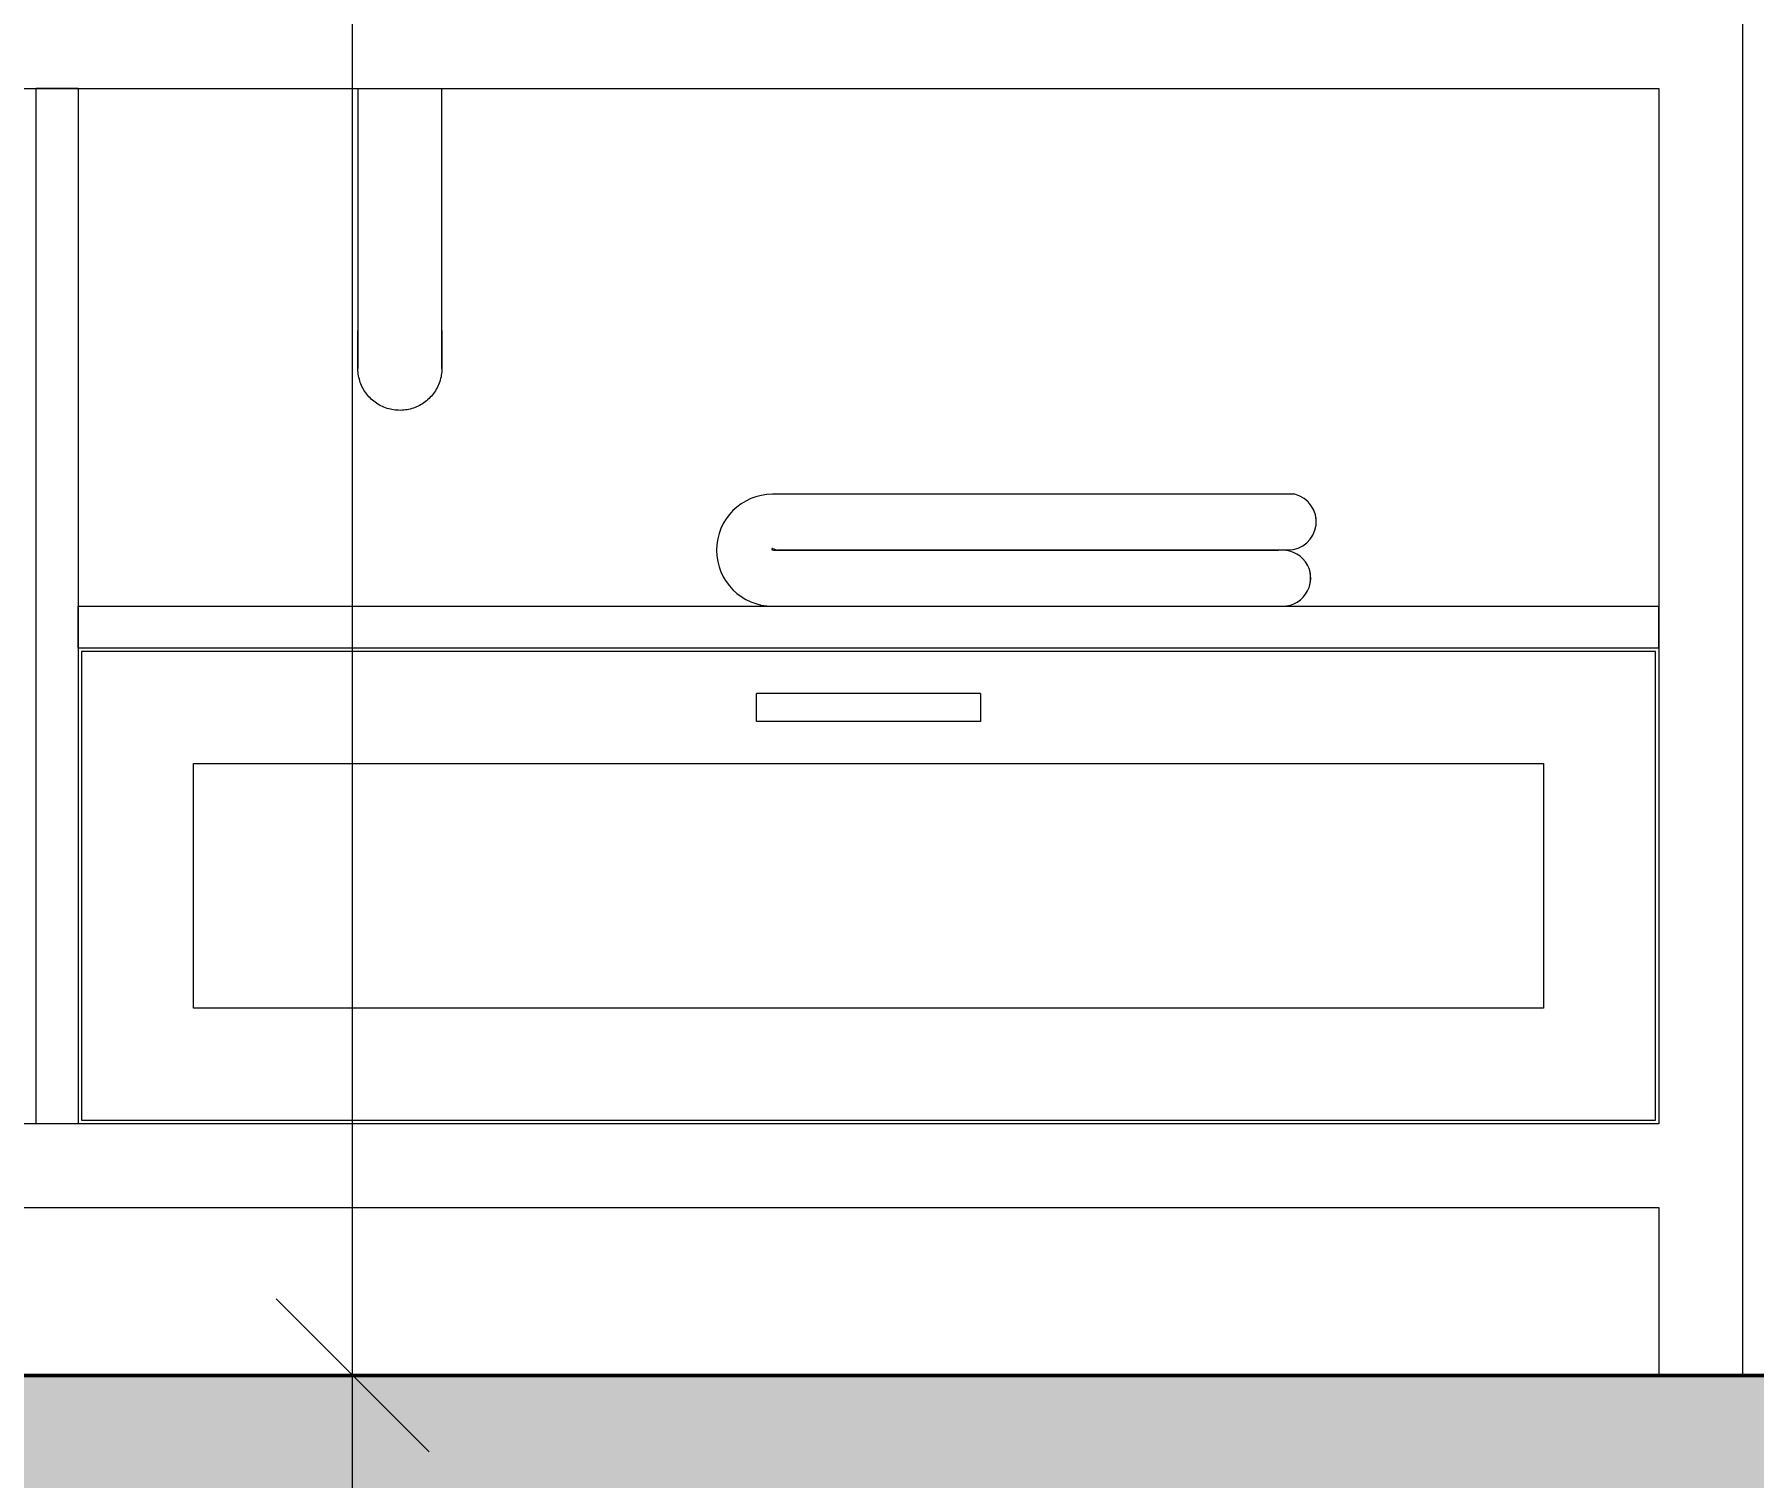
# Model space of a CAD drawing. Header units: inches. Extents: x 22 to 382261, y 22 to 371281.
# Drawn here: x 77155 to 77935, y 138834 to 139489 of the extents above; entities that cross this region are included whole.
import ezdxf

# ---------------------------------------------------------------- set-up
doc = ezdxf.new("R2010")
doc.units = ezdxf.units.IN
doc.header["$MEASUREMENT"] = 0
doc.linetypes.add('Grid Line 1_2_', pattern=[22.225, 12.7, -3.175, 3.175, -3.175])
for name, color, linetype, lineweight in [('A-ANNO-DIMS', 211, 'Continuous', 9), ('A-DETL-THIN', 151, 'Continuous', 9), ('A-FLOR-LEVL', 51, 'Continuous', 9), ('Q-CASE', 31, 'Continuous', 9)]:
    doc.layers.add(name, color=color, linetype=linetype, lineweight=lineweight)
doc.styles.add('Arial_B_2', font='arialbd.ttf', dxfattribs={"height": 270.833333})
doc.dimstyles.new('2_2', dxfattribs={"dimscale": 304.8, "dimtxt": 267.818092, "dimasz": 0.227865, "dimexe": 1.377953, "dimexo": 0.0625, "dimgap": 0.287073, "dimtad": 1, "dimdec": 0, "dimzin": 0, "dimdsep": 46, "dimtxsty": 'Arial_B_2', "dimblk1": 'OBLIQUE', "dimblk2": 'OBLIQUE', "dimsah": 1, "dimcen": 0.09, "dimdle": 0.574147, "dimazin": 0, "dimtfac": 1, "dimtdec": 4, "dimtix": 1, "dimtmove": 0, "dimatfit": 3, "dimfxl": 0.574147, "dimfxlon": 1, "dimtvp": 1, "dimtolj": 1, "dimtzin": 0, "dimlwd": 18, "dimlwe": 18, "dimarcsym": 2})

# ---------------------------------------------------------------- blocks, each defined once
blk = doc.blocks.new('Modern_Vanity_9451 - Modern Vanity-784097-Section B-B')
at = {"layer": 'Q-CASE'}
for p, q in [((-10818.89, 300), (-10818.89, 1163.6)), ((-11999.99, 884.2), (-10856.99, 884.2)), ((-11593.59, 414.3), (-11593.59, 884.2)), ((-11574.54, 884.2), (-11593.59, 884.2)), ((-11574.54, 884.2), (-11574.54, 414.3)), ((-11447.54, 884.2), (-11447.54, 808)), ((-11409.44, 808), (-11409.44, 884.2)), ((-10856.99, 884.2), (-10856.99, 414.3)), ((-11022.28, 700.05), (-11259.35, 700.05)), ((-11258.81, 674.5), (-11259.62, 674.75)), ((-11029.71, 674.5), (-11258.81, 674.5)), ((-11257.02, 674.75), (-11025.39, 674.75)), ((-11574.54, 649.25), (-10856.99, 649.25)), ((-11574.54, 630.2), (-11574.54, 649.25)), ((-10856.99, 630.2), (-10856.99, 649.25)), ((-10856.99, 630.2), (-11574.54, 630.2)), ((-11572.95, 628.61), (-11572.95, 415.89)), ((-10858.58, 628.61), (-11572.95, 628.61)), ((-10858.58, 415.89), (-10858.58, 628.61)), ((-11266.57, 596.86), (-11266.57, 609.56)), ((-11164.97, 609.56), (-11266.57, 609.56)), ((-11164.97, 609.56), (-11164.97, 596.86)), ((-11164.97, 596.86), (-11266.57, 596.86)), ((-11522.15, 577.81), (-10909.38, 577.81)), ((-11522.15, 466.69), (-11522.15, 577.81)), ((-10909.38, 577.81), (-10909.38, 466.69)), ((-10909.38, 466.69), (-11522.15, 466.69)), ((-10856.99, 414.3), (-11999.99, 414.3)), ((-11574.54, 414.3), (-11593.59, 414.3)), ((-11572.95, 415.89), (-10858.58, 415.89)), ((-11999.99, 376.2), (-10856.99, 376.2)), ((-10856.99, 376.2), (-10856.99, 300))]:
    blk.add_line(p, q, dxfattribs=at)
at = {"layer": 'Q-CASE', "flags": 128}
for points in [[(-11447.54, 808), (-11447.54, 805.97), (-11447.54, 803.94), (-11447.54, 801.92), (-11447.54, 799.91), (-11447.54, 797.91), (-11447.54, 795.92), (-11447.54, 793.96), (-11447.54, 792.02), (-11447.54, 790.1), (-11447.54, 788.22), (-11447.54, 786.36), (-11447.54, 784.54), (-11447.54, 782.76), (-11447.54, 781.02), (-11447.54, 779.32), (-11447.54, 777.66), (-11447.54, 776.06), (-11447.54, 774.5), (-11447.54, 773), (-11447.54, 771.56), (-11447.54, 770.17), (-11447.54, 768.85), (-11447.54, 767.58), (-11447.54, 766.39), (-11447.54, 765.25), (-11447.54, 764.19), (-11447.54, 763.2), (-11447.54, 762.27), (-11447.54, 761.43), (-11447.54, 760.65), (-11447.54, 759.95), (-11447.54, 759.33), (-11447.54, 758.79), (-11447.54, 758.32), (-11447.54, 757.94), (-11447.54, 757.63), (-11447.54, 757.41), (-11447.54, 757.27), (-11447.54, 757.2), (-11447.54, 757.2)], [(-11447.54, 804.83), (-11447.54, 803.7), (-11447.54, 802.44), (-11447.54, 801.05), (-11447.54, 799.53), (-11447.54, 797.88), (-11447.54, 796.11), (-11447.54, 794.22), (-11447.54, 792.22), (-11447.54, 790.1), (-11447.54, 787.87), (-11447.54, 785.53)], [(-11409.44, 757.2), (-11409.44, 757.24), (-11409.44, 757.36), (-11409.44, 757.57), (-11409.44, 757.85), (-11409.44, 758.21), (-11409.44, 758.66), (-11409.44, 759.18), (-11409.44, 759.78), (-11409.44, 760.46), (-11409.44, 761.21), (-11409.44, 762.04), (-11409.44, 762.94), (-11409.44, 763.91), (-11409.44, 764.96), (-11409.44, 766.07), (-11409.44, 767.25), (-11409.44, 768.5), (-11409.44, 769.81), (-11409.44, 771.18), (-11409.44, 772.61), (-11409.44, 774.09), (-11409.44, 775.63), (-11409.44, 777.22), (-11409.44, 778.87), (-11409.44, 780.55), (-11409.44, 782.28), (-11409.44, 784.06), (-11409.44, 785.87), (-11409.44, 787.71), (-11409.44, 789.59), (-11409.44, 791.5), (-11409.44, 793.43), (-11409.44, 795.39), (-11409.44, 797.37), (-11409.44, 799.37), (-11409.44, 801.37), (-11409.44, 803.39), (-11409.44, 805.42), (-11409.44, 807.45), (-11409.44, 808)], [(-11409.44, 784.82), (-11409.44, 787.18), (-11409.44, 789.44), (-11409.44, 791.6), (-11409.44, 793.64), (-11409.44, 795.56), (-11409.44, 797.36), (-11409.44, 799.05), (-11409.44, 800.6), (-11409.44, 802.04), (-11409.44, 803.34), (-11409.44, 804.51)], [(-11447.54, 757.2), (-11447.54, 757.24), (-11447.54, 757.36), (-11447.54, 757.57), (-11447.54, 757.85), (-11447.54, 758.21), (-11447.54, 758.66), (-11447.54, 759.18), (-11447.54, 759.78), (-11447.54, 760.46), (-11447.54, 761.21), (-11447.54, 762.04), (-11447.54, 762.94), (-11447.54, 763.91), (-11447.54, 764.96), (-11447.54, 766.07), (-11447.54, 767.25), (-11447.54, 768.5), (-11447.54, 769.81), (-11447.54, 771.18), (-11447.54, 772.61), (-11447.54, 774.09), (-11447.54, 774.37)], [(-11409.44, 774.37), (-11409.44, 772.87), (-11409.44, 771.43), (-11409.44, 770.05), (-11409.44, 768.73), (-11409.44, 767.48), (-11409.44, 766.28), (-11409.44, 765.16), (-11409.44, 764.1), (-11409.44, 763.11), (-11409.44, 762.2), (-11409.44, 761.36), (-11409.44, 760.59), (-11409.44, 759.9), (-11409.44, 759.28), (-11409.44, 758.75), (-11409.44, 758.29), (-11409.44, 757.91), (-11409.44, 757.61), (-11409.44, 757.39), (-11409.44, 757.26), (-11409.44, 757.2)], [(-11418.2, 741.17), (-11418.85, 740.77), (-11419.51, 740.4), (-11420.19, 740.05), (-11420.88, 739.73), (-11421.59, 739.44), (-11422.3, 739.18), (-11423.03, 738.95), (-11423.76, 738.75), (-11424.51, 738.57), (-11425.25, 738.43), (-11426.01, 738.31), (-11426.76, 738.23), (-11427.52, 738.17), (-11428.29, 738.15), (-11429.05, 738.16), (-11429.81, 738.2), (-11430.57, 738.26), (-11431.32, 738.36), (-11432.07, 738.49), (-11432.82, 738.65), (-11433.56, 738.84), (-11434.29, 739.05), (-11435.01, 739.3), (-11435.72, 739.57), (-11436.42, 739.88), (-11437.11, 740.21), (-11437.78, 740.57), (-11438.44, 740.95), (-11439.08, 741.36), (-11439.7, 741.8), (-11440.31, 742.26), (-11440.9, 742.74), (-11441.47, 743.25), (-11442.01, 743.78), (-11442.54, 744.33), (-11443.04, 744.9), (-11443.52, 745.5), (-11443.98, 746.11), (-11444.41, 746.73), (-11444.82, 747.38), (-11445.2, 748.04), (-11445.55, 748.72), (-11445.87, 749.4), (-11446.17, 750.11), (-11446.44, 750.82), (-11446.68, 751.54), (-11446.89, 752.27), (-11447.08, 753.01), (-11447.23, 753.76), (-11447.35, 754.51), (-11447.44, 755.27), (-11447.51, 756.03), (-11447.54, 756.79), (-11447.54, 757.2)], [(-11409.44, 757.2), (-11409.46, 756.44), (-11409.5, 755.68), (-11409.58, 754.92), (-11409.69, 754.16), (-11409.82, 753.42), (-11409.99, 752.67), (-11410.18, 751.94), (-11410.41, 751.21), (-11410.66, 750.49), (-11410.95, 749.78), (-11411.26, 749.09), (-11411.59, 748.4), (-11411.96, 747.73), (-11412.35, 747.08), (-11412.77, 746.44), (-11413.21, 745.82), (-11413.68, 745.22), (-11414.17, 744.64), (-11414.68, 744.08), (-11415.22, 743.53), (-11415.78, 743.01), (-11416.35, 742.52), (-11416.95, 742.04), (-11417.57, 741.59), (-11418.2, 741.17)]]:
    blk.add_lwpolyline(points, dxfattribs=at)
at = {"layer": 'Q-CASE'}
for centre, radius, start, end in [((-11259.35, 674.65), 25.4, 90, 270), ((-11025.39, 687.59), 12.84, 270, 76), ((-11025.39, 687.59), 12.84, 353, 19.79955), ((-11259.35, 675.05), 0.397, 90, 228.66236), ((-11254.87, 686.24), 11.69, 247.46067, 259.44288), ((-11254.87, 686.24), 11.69, 253.45177, 259.44288), ((-11027.77, 661.95), 12.7, 270, 98.78479), ((-11027.77, 661.95), 12.7, 342.60953, 11.65335)]:
    blk.add_arc(centre, radius, start, end, dxfattribs=at)
blk = doc.blocks.new('_Oblique')
at = {"color": 0, "linetype": 'ByBlock', "lineweight": -2}
blk.add_line((-0.5, -0.5), (0.5, 0.5), dxfattribs=at)
blk = doc.blocks.new('*D5267')
at = {"layer": 'A-ANNO-DIMS', "color": 0, "lineweight": 18, "transparency": 16777216}
for p, q in [((77299.04, 138705.35), (77299.04, 142955.35)), ((77218.09, 142780.35), (77719.04, 142780.35)), ((77218.09, 138880.35), (77719.04, 138880.35))]:
    blk.add_line(p, q, dxfattribs=at)
at = {"layer": 'Defpoints', "color": 0, "transparency": 16777216}
for p in [(77199.04, 142780.35), (77299.04, 142780.35), (77199.04, 138880.35)]:
    blk.add_point(p, dxfattribs=at)
at = {"layer": 'A-ANNO-DIMS', "color": 0, "lineweight": 18, "transparency": 16777216, "xscale": 69.45312499999999, "yscale": 69.45312499999999, "zscale": 69.45312499999999}
for p, rotation in [((77299.04, 142780.35), 90), ((77299.04, 138880.35), 270)]:
    blk.add_blockref('_Oblique', p, dxfattribs=dict(at, rotation=rotation))
at = {"layer": 'A-ANNO-DIMS', "color": 0, "lineweight": 18, "transparency": 16777216, "insert": (77073.17, 140830.35), "char_height": 270.833, "width": 559.6852, "attachment_point": 5, "rotation": 90, "style": 'Arial_B_2'}
blk.add_mtext('\\A1;3900', dxfattribs=at)

msp = doc.modelspace()

# ---------------------------------------------------------------- hatches: boundary and pattern name
at = {"layer": 'A-ANNO-DIMS'}
h = msp.add_hatch(dxfattribs=at)
h.set_pattern_fill('FP_2', color=256, style=0, pattern_type=2)
h.set_pattern_definition([(50, (85355.86, 143211.44), (182.1847, -15.939), [19.05, -209.55]), (355, (85355.86, 143211.44), (-35.2424, 191.0566), [15.24, -167.64]), (100.451, (85371.04, 143210.1), (146.9425, 175.1167), [16.19, -178.09]), (46.184, (85355.86, 143262.24), (271.079, -42.0433), [28.575, -314.325]), (96.636, (85378.45, 143258.73), (237.4025, 247.427), [24.285, -267.135]), (351.184, (85355.86, 143262.24), (237.4046, 247.425), [22.86, -251.46]), (21, (85381.26, 143249.54), (151.6149, -102.2655), [19.05, -209.55]), (326, (85381.26, 143249.54), (61.8024, 184.1877), [15.24, -167.64]), (71.451, (85393.9, 143241.01), (213.417, 81.9214), [16.19, -178.09]), (37.5, (85355.86, 143211.436), (3.08832, 84.55508), [8.382, -157.226, 8.382, -161.798, -168.275]), (37.5, (85355.86, 143211.436), (3.08832, 84.55508), [-335.788, 8.382, -159.893]), (7.5, (85355.86, 143211.44), (66.8194, 100.18075), [8.382, -88.646, 8.382, -153.416, -64.135]), (7.5, (85355.86, 143211.44), (66.8194, 100.18075), [-258.826, 8.382, -55.753]), (327.5, (85299.22, 143211.436), (135.5905, -5.7289), [8.382, -55.118, 8.382, -189.738, -262.89]), (327.5, (85299.22, 143211.436), (135.5905, -5.7289), [-261.62, 8.382, -254.508]), (317.5, (85273.82, 143211.44), (148.1289, 25.4268), [8.382, -74.168, 8.382, -123.19, -186.69]), (317.5, (85273.82, 143211.44), (148.1289, 25.4268), [-214.122, 8.382, -178.308])])
h.paths.add_polyline_path([(93570.81, 138430.35), (93570.81, 140240.35), (92530.81, 140240.35), (92530.81, 139780.35), (91730.81, 139780.35), (91730.81, 139330.35), (90930.81, 139330.35), (90930.81, 138880.35), (82675.81, 138880.35), (82675.81, 139330.35), (81875.81, 139330.35), (81875.81, 139780.35), (81075.81, 139780.35), (81075.81, 140240.35), (80065.81, 140240.35), (80065.81, 138880.35), (76510.81, 138880.35), (76510.81, 138730.35), (80295.81, 138730.35), (80295.81, 140090.35), (80925.81, 140090.35), (80925.81, 139630.35), (81725.81, 139630.35), (81725.81, 139180.35), (82525.81, 139180.35), (82525.81, 138730.35), (91080.81, 138730.35), (91080.81, 139180.35), (91880.81, 139180.35), (91880.81, 139630.35), (92680.81, 139630.35), (92680.81, 140080.35), (93340.81, 140080.35), (93340.81, 138430.35)])
h.paths.add_polyline_path([(81378.99, 142314.89), (81645.81, 142314.89), (81645.81, 142930.35), (76510.81, 142930.35), (76510.81, 142780.35), (81195.81, 142780.35), (81195.81, 142314.89)])
h.paths.add_polyline_path([(92345.81, 142314.89), (92345.81, 142780.35), (93340.81, 142780.35), (93340.81, 142930.35), (91895.81, 142930.35), (91895.81, 142314.89), (91986.33, 142314.89)])

# ---------------------------------------------------------------- linework, layer by layer
at = {"layer": 'A-DETL-THIN', "lineweight": 50}
msp.add_line((80065.81, 138880.35), (76510.81, 138880.35), dxfattribs=at)
at = {"layer": 'A-FLOR-LEVL', "linetype": 'Grid Line 1_2_'}
msp.add_line((72189.58, 138880.35), (98522.15, 138880.35), dxfattribs=at)

# ---------------------------------------------------------------- block references
at = {"layer": 'Q-CASE'}
msp.add_blockref('Modern_Vanity_9451 - Modern Vanity-784097-Section B-B', (88749, 138580.35), dxfattribs=at)

# ---------------------------------------------------------------- dimensions: what is measured, and where the dimension line sits
at = {"layer": 'A-ANNO-DIMS', "lineweight": 18}
dim = msp.add_linear_dim(base=(77299.04, 142780.35), p1=(77199.04, 138880.35), p2=(77199.04, 142780.35), angle=90, dimstyle='2_2', override={"dimpost": '<>', "dimfxl": 3900}, dxfattribs=at)
dim.commit()
dim.dimension.update_dxf_attribs({"geometry": '*D5267', "text_midpoint": (77073.17, 140830.35)})

doc.saveas('drawing.dxf')
